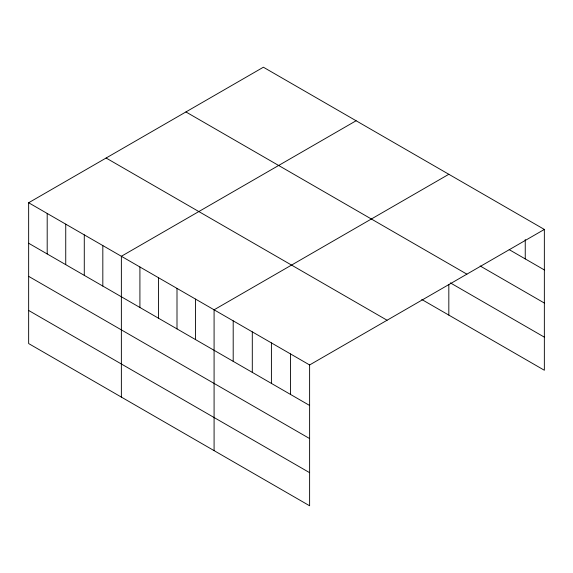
<?xml version="1.0" encoding="UTF-8"?>
<svg xmlns="http://www.w3.org/2000/svg" width="573" height="573" viewBox="0 0 573 573"><rect width="100%" height="100%" fill="white"/><g stroke="black" fill="none" stroke-linecap="round" stroke-linejoin="round"><path stroke-width="0.86" d="M28.65 202.749L309.613 364.958L309.613 505.78L28.65 343.564L28.65 202.749L263.387 67.22L544.35 229.436L544.35 370.251L421.778 299.486M356.105 120.753L121.369 256.274L121.369 397.096M448.824 174.285L214.087 309.807L214.087 450.622M309.613 364.958L544.35 229.436M509.196 249.642L544.35 269.94M480.153 265.979L544.35 303.038M185.924 111.943L466.888 274.159M450.349 282.876L544.35 337.153M106.112 158.026L387.076 320.235M28.65 243.246L309.613 405.462M28.65 276.351L309.613 438.567M28.65 310.459L309.613 472.675M525.248 239.535L525.248 258.903M448.824 284.609L448.824 315.1M290.511 353.928L290.511 394.432M271.409 342.898L271.409 383.394M252.299 331.867L252.299 372.364M233.197 320.837L233.197 361.334M195.543 299.099L195.543 339.603M177 288.398L177 328.895M158.456 277.69L158.456 318.187M139.912 266.982L139.912 307.479M102.825 245.573L102.825 286.07M84.281 234.866L84.281 275.362M65.737 224.158L65.737 264.654M47.194 213.45L47.194 253.954"/></g></svg>
